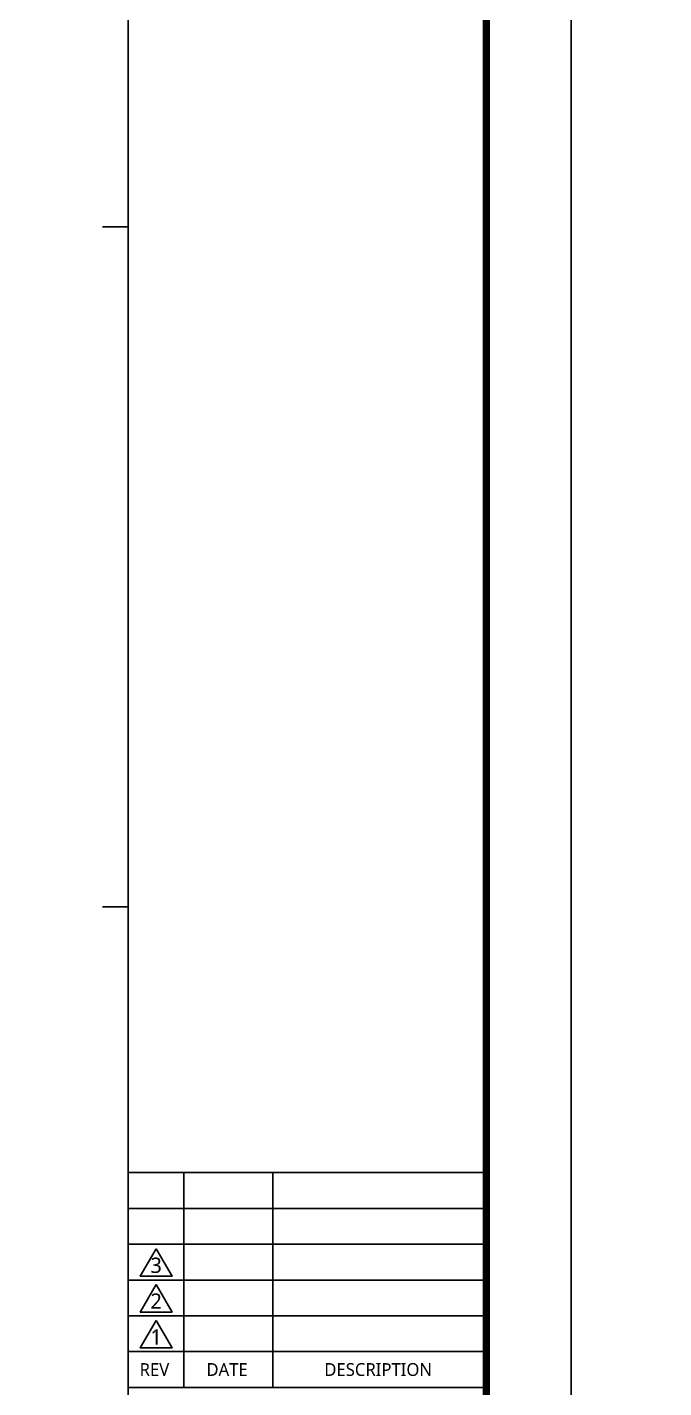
# Model space of a CAD drawing. Extents: x 10983 to 44623, y -18406 to 11294.
# Drawn here: x 26740 to 27983, y 7301 to 9960 of the extents above; entities that cross this region are included whole.
import ezdxf
from ezdxf.enums import TextEntityAlignment as Align

# ---------------------------------------------------------------- set-up
doc = ezdxf.new("R2010")
doc.units = 0
doc.header["$LTSCALE"] = 100
doc.header["$MEASUREMENT"] = 0
doc.layers.get('0').update_dxf_attribs({"linetype": 'CONTINUOUS'})
doc.layers.get('Defpoints').update_dxf_attribs({"color": 165, "linetype": 'CONTINUOUS'})
for name, color, linetype in [('form', 7, 'CONTINUOUS'), ('form_TEX', 7, 'CONTINUOUS'), ('REVISION1', 10, 'CONTINUOUS'), ('TG-TABLE.TEX', 7, 'CONTINUOUS'), ('TXT', 3, 'CONTINUOUS')]:
    doc.layers.add(name, color=color, linetype=linetype)
doc.styles.add('VICON TEXT', font='malgun.ttf')

# ---------------------------------------------------------------- blocks, each defined once
blk = doc.blocks.new('Deck_Sh03')
at = {"layer": 'Defpoints'}
blk.add_lwpolyline([(-517.5, -296.1), (7892.5, -296.1), (7892.5, 5644), (-517.5, 5644)], close=True, dxfattribs=at)
at = {"layer": 'form', "color": 30}
for p, q in [((7026.8, 5250), (7026.8, -68.2)), ((7026.8, 3920.4), (6976.8, 3920.4)), ((7026.8, 2590.9), (6976.8, 2590.9))]:
    blk.add_line(p, q, dxfattribs=at)
at = {"layer": 'form', "ltscale": 2}
for p, q in [((7026.8, 2071.4), (7726.1, 2071.4)), ((7135.9, 2071.4), (7135.9, 1651.4)), ((7309.7, 2071.4), (7309.7, 1651.4)), ((7026.8, 2001.4), (7726.1, 2001.4)), ((7026.8, 1931.4), (7726.1, 1931.4)), ((7026.8, 1861.4), (7726.1, 1861.4)), ((7026.8, 1791.4), (7726.1, 1791.4)), ((7026.8, 1721.4), (7726.1, 1721.4)), ((7726.8, 1651.4), (7026.8, 1651.4)), ((7026.8, 1651.4), (7726.8, 1651.4))]:
    blk.add_line(p, q, dxfattribs=at)
at = {"layer": 'form', "color": 30, "ltscale": 0.5}
blk.add_line((7026.8, 1651.4), (7726.1, 1651.4), dxfattribs=at)
at = {"layer": 'form', "color": 30, "const_width": 14.2}
blk.add_lwpolyline([(-226.8, 5250), (-226.8, -68.2), (7726.8, -68.2), (7726.8, 5250)], close=True, dxfattribs=at)
at = {"layer": 'REVISION1', "ltscale": 2}
for points in [[(7081.5, 1922.5), (7050.5, 1868.7), (7112.6, 1868.7), (7081.5, 1922.5)], [(7081.5, 1852.5), (7050.5, 1798.7), (7112.6, 1798.7), (7081.5, 1852.5)], [(7081.5, 1782.5), (7050.5, 1728.7), (7112.6, 1728.7), (7081.5, 1782.5)]]:
    blk.add_lwpolyline(points, dxfattribs=at)
at = {"layer": 'form_TEX', "style": 'VICON TEXT'}
for s, p in [('REV', (7049.2, 1673.9)), ('DATE', (7179.7, 1673.9)), ('DESCRIPTION', (7410, 1673.9))]:
    blk.add_text(s, height=25, dxfattribs=at).set_placement(p)
at = {"layer": 'REVISION1', "ltscale": 2, "style": 'VICON TEXT'}
for s, p in [('3', (7081.5, 1890.2)), ('2', (7081.5, 1820.2)), ('1', (7081.5, 1750.2))]:
    blk.add_text(s, height=30, dxfattribs=at).set_placement(p, align=Align.MIDDLE_CENTER)
at = {"layer": 'TG-TABLE.TEX', "color": 3, "ltscale": 0.5, "style": 'VICON TEXT'}
blk.add_attdef('DKTYT', text='', height=100, dxfattribs=at).set_placement((2425.2, 5047), align=Align.RIGHT)
at = {"layer": 'TXT', "ltscale": 0.5, "style": 'VICON TEXT'}
blk.add_attdef('DKTYR', text='', height=45, dxfattribs=at).set_placement((7248.4, 1495), align=Align.RIGHT)

msp = doc.modelspace()

# ---------------------------------------------------------------- block references
at = {"ltscale": 0.5}
for p in [(19910, 5650), (28320, 5650)]:
    msp.add_blockref('Deck_Sh03', p, dxfattribs=at)

doc.saveas('drawing.dxf')
